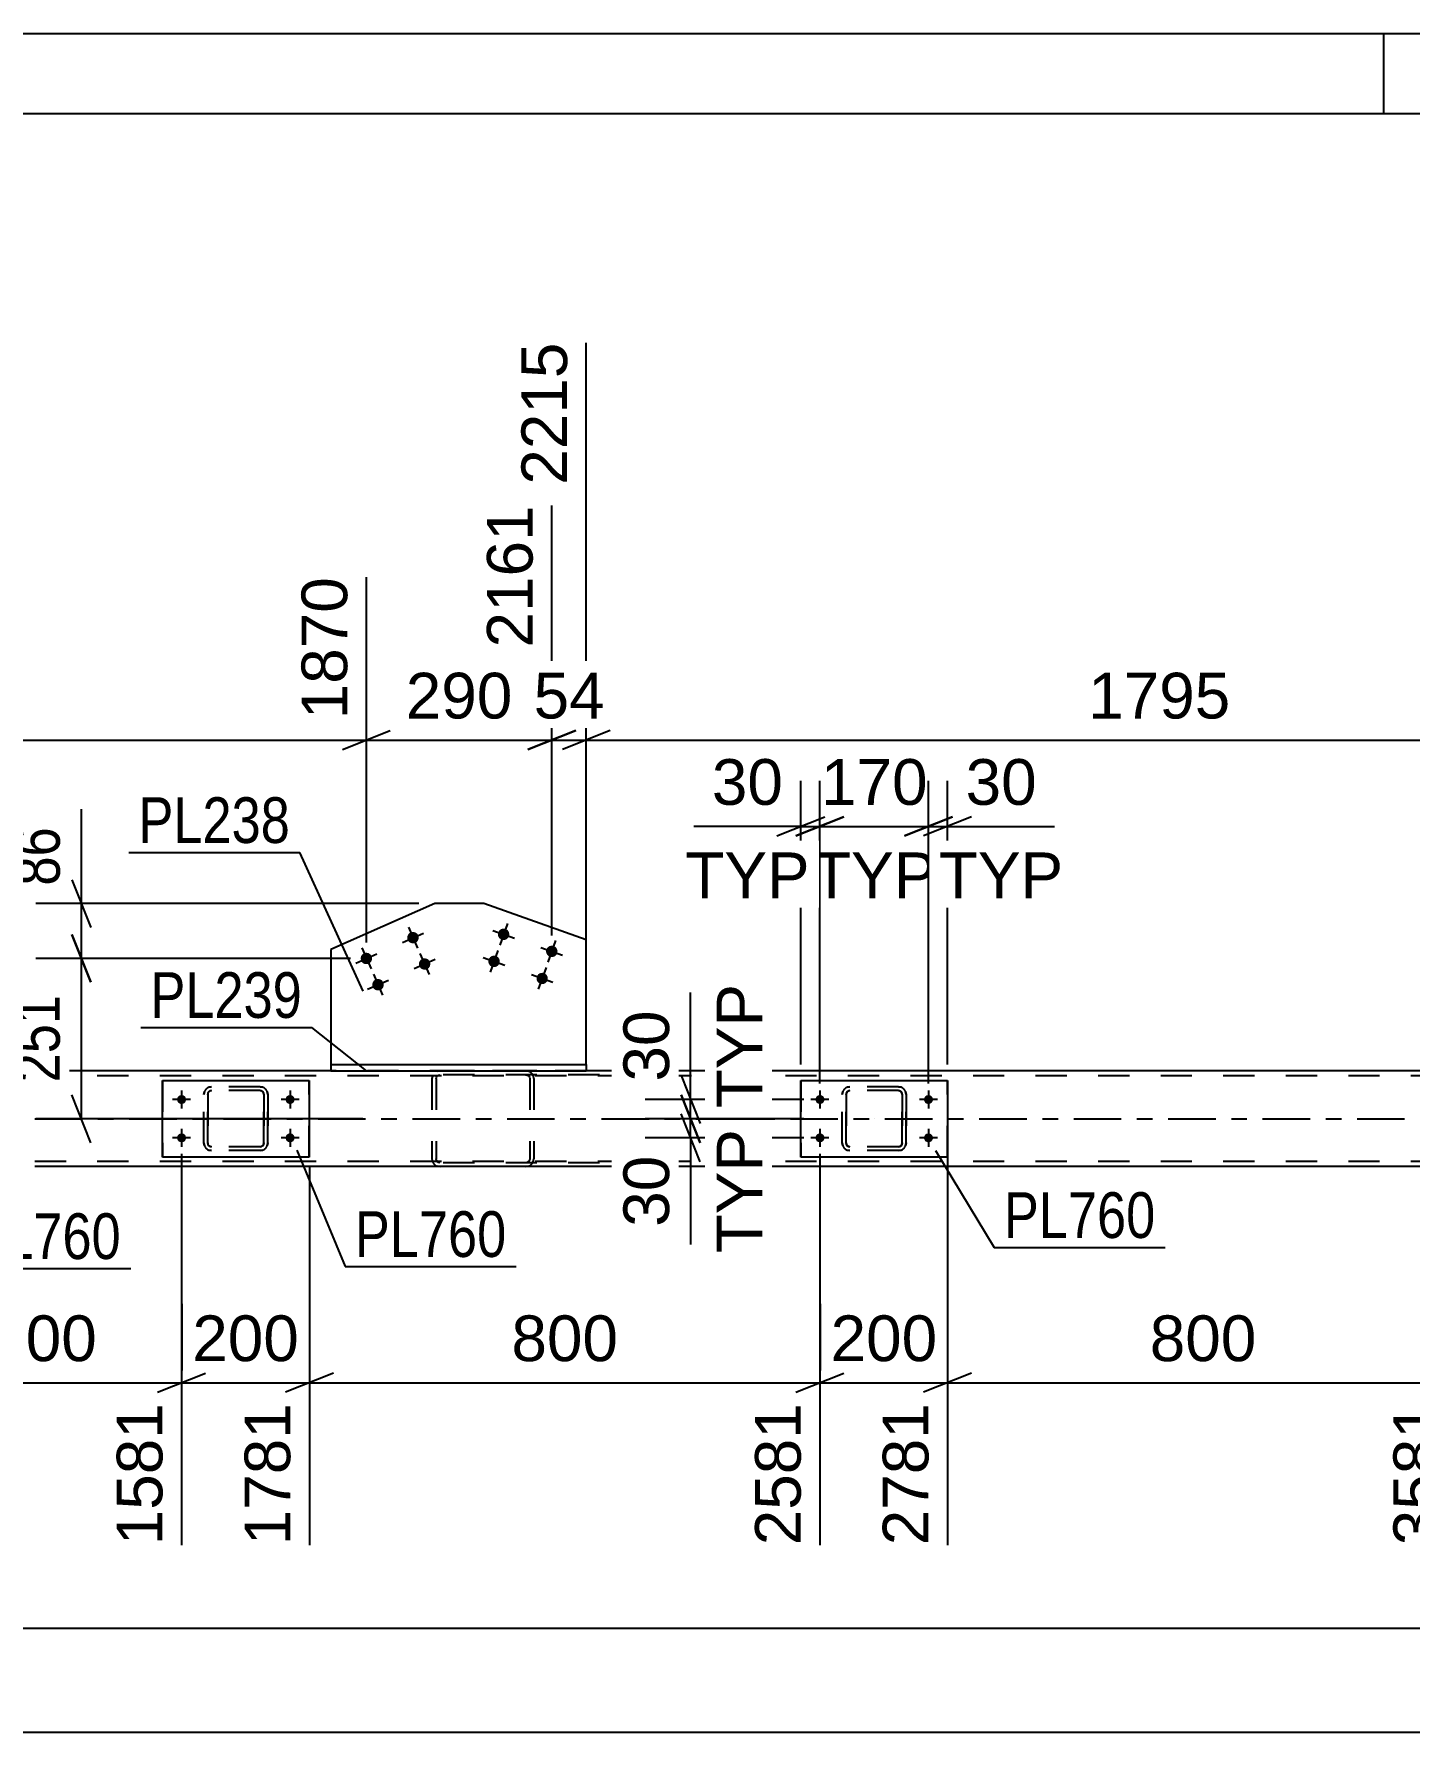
# Model space of a CAD drawing. Header units: millimetres. Extents: x -88 to 753, y -403 to 191.
# Drawn here: x 38.3 to 124.5, y 84.7 to 191.1 of the extents above; entities that cross this region are included whole.
import ezdxf

# ---------------------------------------------------------------- set-up
doc = ezdxf.new("R2010")
doc.units = ezdxf.units.MM
doc.linetypes.add('DXK_LINE_DOT2', pattern=[3.9198, 1.9599, -1.9599])
doc.linetypes.add('DXK_LINE_DOT3', pattern=[5.9187, 2.979, -0.9799, 0.9799, -0.9799])
doc.styles.add('Arial', font='arial.ttf', dxfattribs={"height": 0.2})
doc.styles.add('Arial Narrow', font='ARIALN.TTF', dxfattribs={"height": 0.2})

# ---------------------------------------------------------------- blocks, each defined once
blk = doc.blocks.new('Unknown-317404679-1115')
at = {"color": 5, "linetype": 'Continuous'}
for p, q in [((752.89, 191.12), (-88.11, 191.12)), ((122.89, 186.12), (122.89, 191.12)), ((747.89, 186.12), (-83.11, 186.12))]:
    blk.add_line(p, q, dxfattribs=at)
blk = doc.blocks.new('Bolt-317404679-1851 - 1690')
at = {"linetype": 'Continuous'}
for points in [[(62.39, 134.63, -1), (61.73, 134.34, -1)], [(59.47, 133.33, -1), (58.81, 133.04, -1)], [(63.12, 132.98, -1), (62.46, 132.69, -1)], [(60.2, 131.69, -1), (59.54, 131.39, -1)]]:
    blk.add_hatch(color=1, dxfattribs=at).paths.add_polyline_path(points)
at = {"color": 1, "linetype": 'Continuous'}
for p, q in [((61.77, 135.14), (62.35, 133.82)), ((61.4, 134.19), (62.72, 134.77)), ((58.48, 132.89), (59.8, 133.48)), ((58.85, 133.84), (59.43, 132.53)), ((62.13, 132.55), (63.45, 133.13)), ((62.5, 133.5), (63.08, 132.18)), ((59.58, 132.2), (60.16, 130.88)), ((59.21, 131.25), (60.53, 131.83))]:
    blk.add_line(p, q, dxfattribs=at)
blk = doc.blocks.new('Part-317404679-1740 - 1690')
at = {"color": 2, "linetype": 'Continuous'}
for p, q in [((63.43, 136.62), (56.92, 133.74)), ((66.51, 136.62), (63.43, 136.62)), ((72.92, 134.35), (66.51, 136.62)), ((72.92, 126.54), (72.92, 134.35)), ((56.92, 133.74), (56.92, 126.54))]:
    blk.add_line(p, q, dxfattribs=at)
at = {"color": 7, "linetype": 'DXK_LINE_DOT2'}
blk.add_line((56.92, 126.54), (72.92, 126.54), dxfattribs=at)
blk = doc.blocks.new('Part-317404679-1755 - 1690')
at = {"color": 2, "linetype": 'Continuous'}
for p, q in [((56.92, 126.54), (56.92, 126.14)), ((56.92, 126.54), (72.92, 126.54)), ((56.92, 126.14), (72.92, 126.14)), ((72.92, 126.54), (72.92, 126.14))]:
    blk.add_line(p, q, dxfattribs=at)
blk = doc.blocks.new('Bolt-317404679-1869 - 1690')
at = {"linetype": 'Continuous'}
for points in [[(87.28, 124.34), (87.29, 124.4), (87.31, 124.46), (87.34, 124.51), (87.37, 124.55), (87.42, 124.59), (87.48, 124.61), (87.53, 124.62), (87.59, 124.62), (87.65, 124.61), (87.7, 124.59), (87.75, 124.55), (87.79, 124.51), (87.82, 124.46), (87.84, 124.4), (87.84, 124.34), (87.84, 124.28), (87.82, 124.23), (87.79, 124.18), (87.75, 124.13), (87.7, 124.1), (87.65, 124.08), (87.59, 124.06), (87.53, 124.06), (87.48, 124.08), (87.42, 124.1), (87.37, 124.13), (87.34, 124.18), (87.31, 124.23), (87.29, 124.28)], [(94.08, 124.34), (94.09, 124.4), (94.11, 124.46), (94.14, 124.51), (94.17, 124.55), (94.22, 124.59), (94.28, 124.61), (94.33, 124.62), (94.39, 124.62), (94.45, 124.61), (94.5, 124.59), (94.55, 124.55), (94.59, 124.51), (94.62, 124.46), (94.64, 124.4), (94.64, 124.34), (94.64, 124.28), (94.62, 124.23), (94.59, 124.18), (94.55, 124.13), (94.5, 124.1), (94.45, 124.08), (94.39, 124.06), (94.33, 124.06), (94.28, 124.08), (94.22, 124.1), (94.17, 124.13), (94.14, 124.18), (94.11, 124.23), (94.09, 124.28)], [(87.28, 121.94), (87.29, 122), (87.31, 122.06), (87.34, 122.11), (87.37, 122.15), (87.42, 122.19), (87.48, 122.21), (87.53, 122.22), (87.59, 122.22), (87.65, 122.21), (87.7, 122.19), (87.75, 122.15), (87.79, 122.11), (87.82, 122.06), (87.84, 122), (87.84, 121.94), (87.84, 121.88), (87.82, 121.83), (87.79, 121.78), (87.75, 121.73), (87.7, 121.7), (87.65, 121.68), (87.59, 121.66), (87.53, 121.66), (87.48, 121.68), (87.42, 121.7), (87.37, 121.73), (87.34, 121.78), (87.31, 121.83), (87.29, 121.88)], [(94.08, 121.94), (94.09, 122), (94.11, 122.06), (94.14, 122.11), (94.17, 122.15), (94.22, 122.19), (94.28, 122.21), (94.33, 122.22), (94.39, 122.22), (94.45, 122.21), (94.5, 122.19), (94.55, 122.15), (94.59, 122.11), (94.62, 122.06), (94.64, 122), (94.64, 121.94), (94.64, 121.88), (94.62, 121.83), (94.59, 121.78), (94.55, 121.73), (94.5, 121.7), (94.45, 121.68), (94.39, 121.66), (94.33, 121.66), (94.28, 121.68), (94.22, 121.7), (94.17, 121.73), (94.14, 121.78), (94.11, 121.83), (94.09, 121.88)]]:
    blk.add_hatch(color=1, dxfattribs=at).paths.add_polyline_path(points)
at = {"color": 1, "linetype": 'Continuous'}
for p, q in [((87.56, 124.9), (87.56, 123.78)), ((94.36, 124.9), (94.36, 123.78)), ((88.12, 124.34), (87, 124.34)), ((94.92, 124.34), (93.8, 124.34)), ((87.56, 122.5), (87.56, 121.38)), ((94.36, 122.5), (94.36, 121.38)), ((88.12, 121.94), (87, 121.94)), ((94.92, 121.94), (93.8, 121.94))]:
    blk.add_line(p, q, dxfattribs=at)
blk = doc.blocks.new('Bolt-317404679-1896 - 1690')
at = {"linetype": 'Continuous'}
for points in [[(68.08, 134.58, -1), (67.4, 134.82, -1)], [(67.48, 132.88, -1), (66.8, 133.12, -1)], [(71.1, 133.51, -1), (70.42, 133.75, -1)], [(70.49, 131.81, -1), (69.82, 132.05, -1)]]:
    blk.add_hatch(color=1, dxfattribs=at).paths.add_polyline_path(points)
at = {"color": 1, "linetype": 'Continuous'}
for p, q in [((67.98, 135.38), (67.5, 134.02)), ((67.06, 134.94), (68.42, 134.46)), ((71, 134.31), (70.52, 132.95)), ((66.46, 133.24), (67.82, 132.76)), ((67.38, 133.68), (66.9, 132.32)), ((70.08, 133.87), (71.44, 133.39)), ((69.48, 132.17), (70.83, 131.69)), ((70.4, 132.61), (69.91, 131.25))]:
    blk.add_line(p, q, dxfattribs=at)
blk = doc.blocks.new('Bolt-317404679-1897 - 1690')
at = {"linetype": 'Continuous'}
for points in [[(47.28, 124.34), (47.29, 124.4), (47.3, 124.46), (47.33, 124.51), (47.37, 124.55), (47.42, 124.59), (47.47, 124.61), (47.53, 124.62), (47.59, 124.62), (47.65, 124.61), (47.7, 124.59), (47.75, 124.55), (47.79, 124.51), (47.82, 124.46), (47.83, 124.4), (47.84, 124.34), (47.83, 124.28), (47.82, 124.23), (47.79, 124.18), (47.75, 124.13), (47.7, 124.1), (47.65, 124.08), (47.59, 124.06), (47.53, 124.06), (47.47, 124.08), (47.42, 124.1), (47.37, 124.13), (47.33, 124.18), (47.3, 124.23), (47.29, 124.28)], [(54.08, 124.34), (54.09, 124.4), (54.1, 124.46), (54.13, 124.51), (54.17, 124.55), (54.22, 124.59), (54.27, 124.61), (54.33, 124.62), (54.39, 124.62), (54.45, 124.61), (54.5, 124.59), (54.55, 124.55), (54.59, 124.51), (54.62, 124.46), (54.63, 124.4), (54.64, 124.34), (54.63, 124.28), (54.62, 124.23), (54.59, 124.18), (54.55, 124.13), (54.5, 124.1), (54.45, 124.08), (54.39, 124.06), (54.33, 124.06), (54.27, 124.08), (54.22, 124.1), (54.17, 124.13), (54.13, 124.18), (54.1, 124.23), (54.09, 124.28)], [(47.28, 121.94), (47.29, 122), (47.3, 122.06), (47.33, 122.11), (47.37, 122.15), (47.42, 122.19), (47.47, 122.21), (47.53, 122.22), (47.59, 122.22), (47.65, 122.21), (47.7, 122.19), (47.75, 122.15), (47.79, 122.11), (47.82, 122.06), (47.83, 122), (47.84, 121.94), (47.83, 121.88), (47.82, 121.83), (47.79, 121.78), (47.75, 121.73), (47.7, 121.7), (47.65, 121.68), (47.59, 121.66), (47.53, 121.66), (47.47, 121.68), (47.42, 121.7), (47.37, 121.73), (47.33, 121.78), (47.3, 121.83), (47.29, 121.88)], [(54.08, 121.94), (54.09, 122), (54.1, 122.06), (54.13, 122.11), (54.17, 122.15), (54.22, 122.19), (54.27, 122.21), (54.33, 122.22), (54.39, 122.22), (54.45, 122.21), (54.5, 122.19), (54.55, 122.15), (54.59, 122.11), (54.62, 122.06), (54.63, 122), (54.64, 121.94), (54.63, 121.88), (54.62, 121.83), (54.59, 121.78), (54.55, 121.73), (54.5, 121.7), (54.45, 121.68), (54.39, 121.66), (54.33, 121.66), (54.27, 121.68), (54.22, 121.7), (54.17, 121.73), (54.13, 121.78), (54.1, 121.83), (54.09, 121.88)]]:
    blk.add_hatch(color=1, dxfattribs=at).paths.add_polyline_path(points)
at = {"color": 1, "linetype": 'Continuous'}
for p, q in [((47.56, 124.9), (47.56, 123.78)), ((54.36, 124.9), (54.36, 123.78)), ((48.12, 124.34), (47, 124.34)), ((54.92, 124.34), (53.8, 124.34)), ((47.56, 122.5), (47.56, 121.38)), ((54.36, 122.5), (54.36, 121.38)), ((48.12, 121.94), (47, 121.94)), ((54.92, 121.94), (53.8, 121.94))]:
    blk.add_line(p, q, dxfattribs=at)
blk = doc.blocks.new('Part-317404679-1910 - 1690')
at = {"color": 7, "linetype": 'DXK_LINE_DOT2'}
for p, q in [((63.28, 125.8), (63.25, 125.66)), ((63.25, 125.66), (63.25, 120.62)), ((63.29, 125.85), (63.28, 125.8)), ((63.51, 125.66), (63.53, 125.75)), ((63.51, 125.66), (63.51, 120.62)), ((63.53, 125.75), (63.58, 125.83)), ((63.76, 126.14), (63.57, 126.11)), ((63.58, 125.83), (63.66, 125.88)), ((63.66, 125.88), (63.76, 125.9)), ((77.67, 126.14), (63.76, 126.14)), ((77.67, 125.9), (63.76, 125.9)), ((69.32, 126.11), (69.12, 126.14)), ((69.12, 125.9), (69.22, 125.88)), ((69.22, 125.88), (69.31, 125.83)), ((69.31, 125.83), (69.36, 125.75)), ((69.36, 125.75), (69.38, 125.66)), ((69.38, 125.66), (69.38, 120.62)), ((69.61, 125.8), (69.6, 125.85)), ((69.64, 125.66), (69.61, 125.8)), ((69.64, 125.66), (69.64, 120.62)), ((63.25, 120.62), (63.27, 120.54)), ((63.27, 120.54), (63.29, 120.44)), ((63.53, 120.53), (63.51, 120.62)), ((63.58, 120.45), (63.53, 120.53)), ((63.66, 120.4), (63.58, 120.45)), ((63.76, 120.38), (63.66, 120.4)), ((77.67, 120.38), (63.76, 120.38)), ((69.22, 120.4), (69.12, 120.38)), ((69.31, 120.45), (69.22, 120.4)), ((69.36, 120.53), (69.31, 120.45)), ((69.38, 120.62), (69.36, 120.53)), ((69.6, 120.44), (69.62, 120.54)), ((69.62, 120.54), (69.64, 120.62)), ((63.57, 120.18), (63.76, 120.14)), ((77.67, 120.14), (63.76, 120.14)), ((69.12, 120.14), (69.32, 120.18))]:
    blk.add_line(p, q, dxfattribs=at)
for centre, start, end in [((69.14, 125.64), 24.32, 69.2417), ((63.74, 120.64), 204.32, 249.2417), ((69.14, 120.64), 290.7583, 335.68)]:
    blk.add_arc(centre, 0.496, start, end, dxfattribs=at)
blk = doc.blocks.new('Part-317404679-1921 - 1690')
at = {"color": 2, "linetype": 'Continuous'}
for p, q in [((46.36, 120.74), (46.36, 125.54)), ((46.36, 125.54), (46.36, 125.54)), ((46.36, 125.54), (55.56, 125.54)), ((55.56, 125.54), (55.56, 120.74)), ((46.36, 120.74), (46.36, 120.74)), ((55.56, 120.74), (46.36, 120.74))]:
    blk.add_line(p, q, dxfattribs=at)
at = {"color": 7, "linetype": 'DXK_LINE_DOT2'}
for p, q in [((46.36, 125.54), (46.36, 120.74)), ((46.36, 125.54), (46.36, 125.54)), ((55.56, 120.74), (55.56, 125.54)), ((46.36, 120.74), (46.36, 120.74))]:
    blk.add_line(p, q, dxfattribs=at)
blk = doc.blocks.new('Part-317404679-1922 - 1690')
at = {"color": 7, "linetype": 'DXK_LINE_DOT2'}
for p, q in [((48.96, 124.66), (48.99, 124.85)), ((49, 124.85), (48.96, 124.66)), ((48.96, 121.62), (48.96, 124.66)), ((48.96, 124.66), (48.96, 124.66)), ((48.96, 121.62), (48.96, 124.66)), ((49.2, 124.66), (49.22, 124.75)), ((49.21, 124.75), (49.2, 124.66)), ((49.2, 121.62), (49.2, 124.66)), ((49.2, 124.66), (49.2, 124.66)), ((49.2, 124.66), (49.2, 121.62)), ((49.27, 124.83), (49.21, 124.75)), ((49.22, 124.75), (49.27, 124.83)), ((49.25, 125.11), (49.44, 125.14)), ((49.25, 125.11), (49.26, 125.11)), ((49.44, 125.14), (49.26, 125.11)), ((49.27, 124.83), (49.35, 124.88)), ((49.34, 124.88), (49.27, 124.83)), ((49.44, 124.9), (49.34, 124.88)), ((49.35, 124.88), (49.44, 124.9)), ((52.48, 125.14), (49.44, 125.14)), ((52.48, 124.9), (49.44, 124.9)), ((52.48, 125.14), (52.66, 125.11)), ((52.66, 125.11), (52.48, 125.14)), ((52.48, 124.9), (52.57, 124.88)), ((52.57, 124.88), (52.48, 124.9)), ((52.57, 124.88), (52.57, 124.88)), ((52.57, 124.88), (52.65, 124.83)), ((52.64, 124.83), (52.57, 124.88)), ((52.7, 124.75), (52.64, 124.83)), ((52.65, 124.83), (52.7, 124.75)), ((52.7, 124.75), (52.72, 124.66)), ((52.72, 124.66), (52.7, 124.75)), ((52.72, 121.62), (52.72, 124.66)), ((52.72, 124.66), (52.72, 124.66)), ((52.72, 124.66), (52.72, 121.62)), ((52.92, 124.85), (52.96, 124.66)), ((52.96, 124.66), (52.92, 124.85)), ((52.96, 121.62), (52.96, 124.66)), ((52.96, 124.66), (52.96, 124.66)), ((52.96, 124.66), (52.96, 121.62)), ((48.96, 121.62), (48.96, 121.62)), ((48.99, 121.44), (48.96, 121.62)), ((48.96, 121.62), (49, 121.44)), ((49.2, 121.62), (49.2, 121.62)), ((49.22, 121.53), (49.2, 121.62)), ((49.2, 121.62), (49.21, 121.53)), ((49.21, 121.53), (49.27, 121.45)), ((49.27, 121.45), (49.22, 121.53)), ((49.35, 121.4), (49.27, 121.45)), ((49.27, 121.45), (49.34, 121.4)), ((49.34, 121.4), (49.44, 121.38)), ((49.44, 121.38), (49.35, 121.4)), ((52.48, 121.38), (49.44, 121.38)), ((52.57, 121.4), (52.48, 121.38)), ((52.48, 121.38), (52.57, 121.4)), ((52.65, 121.45), (52.57, 121.4)), ((52.57, 121.4), (52.64, 121.45)), ((52.57, 121.4), (52.57, 121.4)), ((52.64, 121.45), (52.7, 121.53)), ((52.7, 121.53), (52.65, 121.45)), ((52.72, 121.62), (52.7, 121.53)), ((52.7, 121.53), (52.72, 121.62)), ((52.72, 121.62), (52.72, 121.62)), ((52.96, 121.62), (52.92, 121.44)), ((52.92, 121.44), (52.96, 121.62)), ((52.96, 121.62), (52.96, 121.62)), ((49.25, 121.18), (49.26, 121.18)), ((49.44, 121.14), (49.25, 121.18)), ((49.26, 121.18), (49.44, 121.14)), ((52.48, 121.14), (49.44, 121.14)), ((52.66, 121.18), (52.48, 121.14)), ((52.48, 121.14), (52.66, 121.18))]:
    blk.add_line(p, q, dxfattribs=at)
at = {"color": 7, "linetype": 'DXK_LINE_DOT3'}
blk.add_line((50.96, 123.14), (50.95, 123.14), dxfattribs=at)
at = {"color": 7, "linetype": 'DXK_LINE_DOT2'}
for centre, start, end in [((49.44, 124.66), 112.5, 157.5), ((49.44, 124.66), 112.5, 157.5), ((52.48, 124.66), 22.5, 67.5), ((52.48, 124.66), 22.5, 67.5), ((49.44, 121.62), 202.5, 247.5), ((49.44, 121.62), 202.5, 247.5), ((52.48, 121.62), 292.5, 337.5), ((52.48, 121.62), 292.5, 337.5)]:
    blk.add_arc(centre, 0.48, start, end, dxfattribs=at)
blk = doc.blocks.new('Part-317404679-1931 - 1690')
at = {"color": 2, "linetype": 'Continuous'}
for p, q in [((86.36, 120.74), (86.36, 125.54)), ((86.36, 125.54), (86.36, 125.54)), ((86.36, 125.54), (95.56, 125.54)), ((95.56, 125.54), (95.56, 120.74)), ((86.36, 120.74), (86.36, 120.74)), ((95.56, 120.74), (86.36, 120.74))]:
    blk.add_line(p, q, dxfattribs=at)
at = {"color": 7, "linetype": 'DXK_LINE_DOT2'}
for p, q in [((86.36, 125.54), (86.36, 120.74)), ((86.36, 125.54), (86.36, 125.54)), ((95.56, 120.74), (95.56, 125.54)), ((86.36, 120.74), (86.36, 120.74))]:
    blk.add_line(p, q, dxfattribs=at)
blk = doc.blocks.new('Part-317404679-1932 - 1690')
at = {"color": 7, "linetype": 'DXK_LINE_DOT2'}
for p, q in [((88.96, 124.66), (88.99, 124.85)), ((89, 124.85), (88.96, 124.66)), ((88.96, 121.62), (88.96, 124.66)), ((88.96, 124.66), (88.96, 124.66)), ((88.96, 121.62), (88.96, 124.66)), ((89.2, 124.66), (89.22, 124.75)), ((89.22, 124.75), (89.2, 124.66)), ((89.2, 121.62), (89.2, 124.66)), ((89.2, 124.66), (89.2, 124.66)), ((89.2, 124.66), (89.2, 121.62)), ((89.22, 124.75), (89.27, 124.83)), ((89.27, 124.83), (89.22, 124.75)), ((89.25, 125.11), (89.44, 125.14)), ((89.25, 125.11), (89.26, 125.11)), ((89.44, 125.14), (89.26, 125.11)), ((89.27, 124.83), (89.35, 124.88)), ((89.35, 124.88), (89.27, 124.83)), ((89.35, 124.88), (89.44, 124.9)), ((89.44, 124.9), (89.35, 124.88)), ((92.48, 125.14), (89.44, 125.14)), ((92.48, 124.9), (89.44, 124.9)), ((92.48, 125.14), (92.66, 125.11)), ((92.67, 125.11), (92.48, 125.14)), ((92.48, 124.9), (92.57, 124.88)), ((92.57, 124.88), (92.48, 124.9)), ((92.57, 124.88), (92.57, 124.88)), ((92.57, 124.88), (92.65, 124.83)), ((92.65, 124.83), (92.57, 124.88)), ((92.65, 124.83), (92.7, 124.75)), ((92.7, 124.75), (92.65, 124.83)), ((92.7, 124.75), (92.72, 124.66)), ((92.72, 124.66), (92.7, 124.75)), ((92.72, 121.62), (92.72, 124.66)), ((92.72, 124.66), (92.72, 124.66)), ((92.72, 124.66), (92.72, 121.62)), ((92.92, 124.85), (92.96, 124.66)), ((92.96, 124.66), (92.93, 124.85)), ((92.96, 121.62), (92.96, 124.66)), ((92.96, 124.66), (92.96, 124.66)), ((92.96, 124.66), (92.96, 121.62)), ((88.96, 121.62), (88.96, 121.62)), ((88.99, 121.44), (88.96, 121.62)), ((88.96, 121.62), (89, 121.44)), ((89.2, 121.62), (89.2, 121.62)), ((89.22, 121.53), (89.2, 121.62)), ((89.2, 121.62), (89.22, 121.53)), ((89.27, 121.45), (89.22, 121.53)), ((89.22, 121.53), (89.27, 121.45)), ((89.35, 121.4), (89.27, 121.45)), ((89.27, 121.45), (89.35, 121.4)), ((89.44, 121.38), (89.35, 121.4)), ((89.35, 121.4), (89.44, 121.38)), ((92.48, 121.38), (89.44, 121.38)), ((92.57, 121.4), (92.48, 121.38)), ((92.48, 121.38), (92.57, 121.4)), ((92.65, 121.45), (92.57, 121.4)), ((92.57, 121.4), (92.65, 121.45)), ((92.57, 121.4), (92.57, 121.4)), ((92.7, 121.53), (92.65, 121.45)), ((92.65, 121.45), (92.7, 121.53)), ((92.72, 121.62), (92.7, 121.53)), ((92.7, 121.53), (92.72, 121.62)), ((92.72, 121.62), (92.72, 121.62)), ((92.96, 121.62), (92.92, 121.44)), ((92.93, 121.44), (92.96, 121.62)), ((92.96, 121.62), (92.96, 121.62)), ((89.25, 121.18), (89.26, 121.18)), ((89.44, 121.14), (89.25, 121.18)), ((89.26, 121.18), (89.44, 121.14)), ((92.48, 121.14), (89.44, 121.14)), ((92.66, 121.18), (92.48, 121.14)), ((92.48, 121.14), (92.67, 121.18))]:
    blk.add_line(p, q, dxfattribs=at)
at = {"color": 7, "linetype": 'DXK_LINE_DOT3'}
blk.add_line((90.97, 123.14), (90.95, 123.14), dxfattribs=at)
at = {"color": 7, "linetype": 'DXK_LINE_DOT2'}
for centre, start, end in [((89.44, 124.66), 112.5, 157.5), ((89.44, 124.66), 112.5, 157.5), ((92.48, 124.66), 22.5, 67.5), ((92.48, 124.66), 22.5, 67.5), ((89.44, 121.62), 202.5, 247.5), ((89.44, 121.62), 202.5, 247.5), ((92.48, 121.62), 292.5, 337.5), ((92.48, 121.62), 292.5, 337.5)]:
    blk.add_arc(centre, 0.48, start, end, dxfattribs=at)
blk = doc.blocks.new('Part-317404679-1950 - 1690')
at = {"color": 2, "linetype": 'Continuous'}
for p, q in [((56.92, 126.14), (38.36, 126.14)), ((142.55, 126.14), (72.92, 126.14)), ((612.53, 120.14), (38.36, 120.14))]:
    blk.add_line(p, q, dxfattribs=at)
at = {"color": 7, "linetype": 'DXK_LINE_DOT2'}
for p, q in [((616.53, 125.82), (38.36, 125.82)), ((72.92, 126.14), (56.92, 126.14)), ((616.53, 120.46), (38.36, 120.46))]:
    blk.add_line(p, q, dxfattribs=at)
at = {"color": 7, "linetype": 'DXK_LINE_DOT3'}
blk.add_line((38.36, 123.14), (616.53, 123.14), dxfattribs=at)
blk = doc.blocks.new('StraightDimension-317404679-6708 - 1690')
at = {"color": 7, "linetype": 'Continuous'}
for p, q in [((87.56, 125.34), (87.56, 144.31)), ((94.36, 125.34), (94.36, 144.31)), ((86.06, 140.86), (89.06, 142.06)), ((95.86, 142.06), (92.86, 140.86)), ((87.56, 141.46), (94.36, 141.46))]:
    blk.add_line(p, q, dxfattribs=at)
at = {"color": 0}
blk.add_wipeout([(94.9, 142.21), (94.9, 146.41), (87.03, 146.41), (87.03, 142.21)], dxfattribs=at)
at = {"color": 0, "linetype": 'Continuous'}
blk.add_wipeout([(95.45, 136.36), (95.45, 140.56), (86.47, 140.56), (86.47, 136.36)], dxfattribs=at)
at = {"color": 3, "style": 'Arial'}
blk.add_text('170', height=2.865, dxfattribs=at).set_placement((87.63, 142.81))
at = {"color": 3, "linetype": 'Continuous', "style": 'Arial'}
blk.add_text('TYP', height=2.865, dxfattribs=at).set_placement((87.07, 136.96))
blk = doc.blocks.new('StraightDimension-317404679-14681 - 1690')
at = {"color": 7, "linetype": 'Continuous'}
for p, q in [((40.68, 134.69), (41.88, 131.69)), ((58.14, 133.19), (38.43, 133.19)), ((41.28, 123.14), (41.28, 133.19)), ((41.88, 121.64), (40.68, 124.64)), ((58.92, 123.14), (38.43, 123.14))]:
    blk.add_line(p, q, dxfattribs=at)
at = {"color": 0}
blk.add_wipeout([(40.53, 131.51), (36.33, 131.51), (36.33, 124.82), (40.53, 124.82)], dxfattribs=at)
at = {"color": 3, "style": 'Arial Narrow'}
blk.add_text('251', height=2.863, rotation=90.0002, dxfattribs=at).set_placement((39.93, 125.42))
blk = doc.blocks.new('StraightDimension-317404679-7109 - 1690')
at = {"color": 7, "linetype": 'Continuous'}
for p, q in [((70.76, 134.63), (70.76, 161.57)), ((59.14, 134.19), (59.14, 157.07)), ((57.64, 146.27), (60.64, 147.47)), ((59.14, 146.87), (70.76, 146.87)), ((72.26, 147.47), (69.26, 146.27))]:
    blk.add_line(p, q, dxfattribs=at)
at = {"color": 0}
blk.add_wipeout([(68.88, 147.62), (68.88, 151.82), (61.01, 151.82), (61.01, 147.62)], dxfattribs=at)
at = {"color": 3, "style": 'Arial'}
blk.add_text('290', height=2.865, dxfattribs=at).set_placement((61.61, 148.22))
at = {"color": 0, "linetype": 'Continuous'}
blk.add_wipeout([(70.16, 162.17), (65.96, 162.17), (65.96, 152.07), (70.16, 152.07)], dxfattribs=at)
at = {"color": 3, "linetype": 'Continuous', "style": 'Arial'}
blk.add_text('2161', height=2.865, rotation=90.0002, dxfattribs=at).set_placement((69.56, 152.67))
blk = doc.blocks.new('StraightDimension-317404679-7110 - 1690')
at = {"color": 7, "linetype": 'Continuous'}
for p, q in [((59.14, 134.19), (59.14, 157.07)), ((0.96, 127.14), (0.96, 150.39)), ((2.46, 147.47), (-0.54, 146.27)), ((0.96, 146.87), (59.14, 146.87)), ((57.64, 146.27), (60.64, 147.47))]:
    blk.add_line(p, q, dxfattribs=at)
at = {"color": 0}
blk.add_wipeout([(35.1, 147.62), (35.1, 151.82), (25, 151.82), (25, 147.62)], dxfattribs=at)
at = {"color": 3, "style": 'Arial'}
blk.add_text('1870', height=2.865, dxfattribs=at).set_placement((25.6, 148.22))
at = {"color": 0, "linetype": 'Continuous'}
for points in [[(58.54, 157.67), (54.34, 157.67), (54.34, 147.57), (58.54, 147.57)], [(0.36, 150.99), (-3.84, 150.99), (-3.84, 147.57), (0.36, 147.57)]]:
    blk.add_wipeout(points, dxfattribs=at)
at = {"color": 3, "linetype": 'Continuous', "style": 'Arial'}
for s, height, p in [('1870', 2.865, (57.94, 148.17)), ('0', 2.87, (-0.24, 148.17))]:
    blk.add_text(s, height=height, rotation=90.0002, dxfattribs=at).set_placement(p)
blk = doc.blocks.new('StraightDimension-317404679-2391 - 1690')
at = {"color": 7, "linetype": 'Continuous'}
for p, q in [((78.86, 124.64), (80.06, 121.64)), ((80.06, 120.44), (78.86, 123.44)), ((86.56, 123.14), (76.61, 123.14)), ((79.46, 121.94), (79.46, 123.14)), ((86.56, 121.94), (76.61, 121.94)), ((79.46, 121.94), (79.46, 115.25)), ((79.46, 121.94), (79.46, 115.25))]:
    blk.add_line(p, q, dxfattribs=at)
at = {"color": 0, "linetype": 'Continuous'}
blk.add_wipeout([(84.56, 123.08), (80.36, 123.08), (80.36, 114.11), (84.56, 114.11)], dxfattribs=at)
at = {"color": 0}
blk.add_wipeout([(78.71, 121.42), (74.51, 121.42), (74.51, 115.77), (78.71, 115.77)], dxfattribs=at)
at = {"color": 3, "linetype": 'Continuous', "style": 'Arial'}
blk.add_text('TYP', height=2.865, rotation=90.0002, dxfattribs=at).set_placement((83.96, 114.71))
at = {"color": 3, "style": 'Arial'}
blk.add_text('30', height=2.865, rotation=90.0002, dxfattribs=at).set_placement((78.11, 116.37))
blk = doc.blocks.new('StraightDimension-317404679-2401 - 1690')
at = {"color": 7, "linetype": 'Continuous'}
for p, q in [((79.46, 124.34), (79.46, 131.04)), ((79.46, 124.34), (79.46, 131.04)), ((78.86, 125.84), (80.06, 122.84)), ((80.06, 121.64), (78.86, 124.64)), ((86.56, 124.34), (76.61, 124.34)), ((79.46, 123.14), (79.46, 124.34)), ((86.56, 123.14), (76.61, 123.14))]:
    blk.add_line(p, q, dxfattribs=at)
at = {"color": 0, "linetype": 'Continuous'}
blk.add_wipeout([(84.56, 132.18), (80.36, 132.18), (80.36, 123.2), (84.56, 123.2)], dxfattribs=at)
at = {"color": 0}
blk.add_wipeout([(78.71, 130.52), (74.51, 130.52), (74.51, 124.87), (78.71, 124.87)], dxfattribs=at)
at = {"color": 3, "linetype": 'Continuous', "style": 'Arial'}
blk.add_text('TYP', height=2.865, rotation=90.0002, dxfattribs=at).set_placement((83.96, 123.8))
at = {"color": 3, "style": 'Arial'}
blk.add_text('30', height=2.865, rotation=90.0002, dxfattribs=at).set_placement((78.11, 125.47))
blk = doc.blocks.new('StraightDimension-317404679-2515 - 1690')
at = {"color": 7, "linetype": 'Continuous'}
blk.add_line((0.16, 84.71), (617.33, 84.71), dxfattribs=at)
blk = doc.blocks.new('StraightDimension-317404679-2569 - 1690')
at = {"color": 7, "linetype": 'Continuous'}
blk.add_line((0.96, 91.21), (616.53, 91.21), dxfattribs=at)
blk = doc.blocks.new('StraightDimension-317404679-6707 - 1690')
at = {"color": 7, "linetype": 'Continuous'}
for p, q in [((94.36, 125.34), (94.36, 144.31)), ((95.56, 126.54), (95.56, 144.31)), ((92.86, 140.86), (95.86, 142.06)), ((97.06, 142.06), (94.06, 140.86)), ((94.36, 141.46), (95.56, 141.46)), ((95.56, 141.46), (102.26, 141.46)), ((95.56, 141.46), (102.26, 141.46))]:
    blk.add_line(p, q, dxfattribs=at)
at = {"color": 0}
blk.add_wipeout([(101.73, 142.21), (101.73, 146.41), (96.09, 146.41), (96.09, 142.21)], dxfattribs=at)
at = {"color": 0, "linetype": 'Continuous'}
blk.add_wipeout([(103.4, 136.36), (103.4, 140.56), (94.42, 140.56), (94.42, 136.36)], dxfattribs=at)
at = {"color": 3, "style": 'Arial'}
blk.add_text('30', height=2.865, dxfattribs=at).set_placement((96.69, 142.81))
at = {"color": 3, "linetype": 'Continuous', "style": 'Arial'}
blk.add_text('TYP', height=2.865, dxfattribs=at).set_placement((95.02, 136.96))
blk = doc.blocks.new('StraightDimension-317404679-6709 - 1690')
at = {"color": 7, "linetype": 'Continuous'}
for p, q in [((86.36, 126.54), (86.36, 144.31)), ((87.56, 125.34), (87.56, 144.31)), ((84.86, 140.86), (87.86, 142.06)), ((89.06, 142.06), (86.06, 140.86)), ((86.36, 141.46), (79.66, 141.46)), ((86.36, 141.46), (79.66, 141.46)), ((86.36, 141.46), (87.56, 141.46))]:
    blk.add_line(p, q, dxfattribs=at)
at = {"color": 0}
blk.add_wipeout([(85.84, 142.21), (85.84, 146.41), (80.19, 146.41), (80.19, 142.21)], dxfattribs=at)
at = {"color": 0, "linetype": 'Continuous'}
blk.add_wipeout([(87.5, 136.36), (87.5, 140.56), (78.53, 140.56), (78.53, 136.36)], dxfattribs=at)
at = {"color": 3, "style": 'Arial'}
blk.add_text('30', height=2.865, dxfattribs=at).set_placement((80.79, 142.81))
at = {"color": 3, "linetype": 'Continuous', "style": 'Arial'}
blk.add_text('TYP', height=2.865, dxfattribs=at).set_placement((79.13, 136.96))
blk = doc.blocks.new('StraightDimension-317404679-7107 - 1690')
at = {"color": 7, "linetype": 'Continuous'}
for p, q in [((72.92, 128.44), (72.92, 171.77)), ((144.71, 135.6), (144.71, 157.07)), ((74.42, 147.47), (71.42, 146.27)), ((72.92, 146.87), (144.71, 146.87)), ((143.21, 146.27), (146.21, 147.47))]:
    blk.add_line(p, q, dxfattribs=at)
at = {"color": 0}
blk.add_wipeout([(113.86, 147.62), (113.86, 151.82), (103.77, 151.82), (103.77, 147.62)], dxfattribs=at)
at = {"color": 3, "style": 'Arial'}
blk.add_text('1795', height=2.865, dxfattribs=at).set_placement((104.37, 148.22))
at = {"color": 0, "linetype": 'Continuous'}
blk.add_wipeout([(144.11, 157.67), (139.91, 157.67), (139.91, 147.57), (144.11, 147.57)], dxfattribs=at)
at = {"color": 3, "linetype": 'Continuous', "style": 'Arial'}
blk.add_text('4010', height=2.865, rotation=90.0002, dxfattribs=at).set_placement((143.51, 148.17))
blk = doc.blocks.new('StraightDimension-317404679-7108 - 1690')
at = {"color": 7, "linetype": 'Continuous'}
for p, q in [((72.92, 128.44), (72.92, 171.77)), ((70.76, 134.63), (70.76, 161.57)), ((69.26, 146.27), (72.26, 147.47)), ((70.76, 146.87), (72.92, 146.87)), ((74.42, 147.47), (71.42, 146.27))]:
    blk.add_line(p, q, dxfattribs=at)
at = {"color": 0, "linetype": 'Continuous'}
blk.add_wipeout([(72.32, 172.37), (68.12, 172.37), (68.12, 162.27), (72.32, 162.27)], dxfattribs=at)
at = {"color": 3, "linetype": 'Continuous', "style": 'Arial'}
blk.add_text('2215', height=2.865, rotation=90.0002, dxfattribs=at).set_placement((71.72, 162.87))
at = {"color": 0}
blk.add_wipeout([(74.66, 147.62), (74.66, 151.82), (69.02, 151.82), (69.02, 147.62)], dxfattribs=at)
at = {"color": 3, "style": 'Arial'}
blk.add_text('54', height=2.865, dxfattribs=at).set_placement((69.62, 148.22))
blk = doc.blocks.new('StraightDimension-317404679-13841 - 1690')
at = {"color": 7, "linetype": 'Continuous'}
for p, q in [((95.56, 120.94), (95.56, 96.41)), ((127.56, 120.94), (127.56, 96.41)), ((97.06, 107.2), (94.06, 106)), ((95.56, 106.6), (127.56, 106.6)), ((126.06, 106), (129.06, 107.2))]:
    blk.add_line(p, q, dxfattribs=at)
at = {"color": 0}
blk.add_wipeout([(115.5, 107.35), (115.5, 111.55), (107.63, 111.55), (107.63, 107.35)], dxfattribs=at)
at = {"color": 3, "style": 'Arial'}
blk.add_text('800', height=2.865, dxfattribs=at).set_placement((108.23, 107.95))
at = {"color": 0, "linetype": 'Continuous'}
blk.add_wipeout([(126.96, 105.9), (122.76, 105.9), (122.76, 95.81), (126.96, 95.81)], dxfattribs=at)
at = {"color": 3, "linetype": 'Continuous', "style": 'Arial'}
blk.add_text('3581', height=2.865, rotation=90.0002, dxfattribs=at).set_placement((126.36, 96.41))
blk = doc.blocks.new('StraightDimension-317404679-13842 - 1690')
at = {"color": 7, "linetype": 'Continuous'}
for p, q in [((87.56, 120.94), (87.56, 96.41)), ((95.56, 120.94), (95.56, 96.41)), ((86.06, 106), (89.06, 107.2)), ((87.56, 106.6), (95.56, 106.6)), ((97.06, 107.2), (94.06, 106))]:
    blk.add_line(p, q, dxfattribs=at)
at = {"color": 0}
blk.add_wipeout([(95.5, 107.35), (95.5, 111.55), (87.63, 111.55), (87.63, 107.35)], dxfattribs=at)
at = {"color": 0, "linetype": 'Continuous'}
blk.add_wipeout([(94.96, 105.9), (90.76, 105.9), (90.76, 95.81), (94.96, 95.81)], dxfattribs=at)
at = {"color": 3, "style": 'Arial'}
blk.add_text('200', height=2.865, dxfattribs=at).set_placement((88.23, 107.95))
at = {"color": 3, "linetype": 'Continuous', "style": 'Arial'}
blk.add_text('2781', height=2.865, rotation=90.0002, dxfattribs=at).set_placement((94.36, 96.41))
blk = doc.blocks.new('StraightDimension-317404679-13843 - 1690')
at = {"color": 7, "linetype": 'Continuous'}
for p, q in [((87.56, 120.94), (87.56, 96.41)), ((55.57, 120.14), (55.57, 96.41)), ((57.07, 107.2), (54.07, 106)), ((55.57, 106.6), (87.56, 106.6)), ((86.06, 106), (89.06, 107.2))]:
    blk.add_line(p, q, dxfattribs=at)
at = {"color": 0}
blk.add_wipeout([(75.5, 107.35), (75.5, 111.55), (67.63, 111.55), (67.63, 107.35)], dxfattribs=at)
at = {"color": 3, "style": 'Arial'}
blk.add_text('800', height=2.865, dxfattribs=at).set_placement((68.23, 107.95))
at = {"color": 0, "linetype": 'Continuous'}
blk.add_wipeout([(86.96, 105.9), (82.76, 105.9), (82.76, 95.81), (86.96, 95.81)], dxfattribs=at)
at = {"color": 3, "linetype": 'Continuous', "style": 'Arial'}
blk.add_text('2581', height=2.865, rotation=90.0002, dxfattribs=at).set_placement((86.36, 96.41))
blk = doc.blocks.new('StraightDimension-317404679-13844 - 1690')
at = {"color": 7, "linetype": 'Continuous'}
for p, q in [((47.56, 120.94), (47.56, 96.41)), ((55.57, 120.14), (55.57, 96.41)), ((46.06, 106), (49.06, 107.2)), ((47.56, 106.6), (55.57, 106.6)), ((57.07, 107.2), (54.07, 106))]:
    blk.add_line(p, q, dxfattribs=at)
at = {"color": 0}
blk.add_wipeout([(55.5, 107.35), (55.5, 111.55), (47.63, 111.55), (47.63, 107.35)], dxfattribs=at)
at = {"color": 0, "linetype": 'Continuous'}
blk.add_wipeout([(54.97, 105.9), (50.77, 105.9), (50.77, 95.81), (54.97, 95.81)], dxfattribs=at)
at = {"color": 3, "style": 'Arial'}
blk.add_text('200', height=2.865, dxfattribs=at).set_placement((48.23, 107.95))
at = {"color": 3, "linetype": 'Continuous', "style": 'Arial'}
blk.add_text('1781', height=2.865, rotation=90.0002, dxfattribs=at).set_placement((54.37, 96.41))
blk = doc.blocks.new('StraightDimension-317404679-13845 - 1690')
at = {"color": 7, "linetype": 'Continuous'}
for p, q in [((30.26, 120.94), (30.26, 98.63)), ((47.56, 120.94), (47.56, 96.41)), ((31.76, 107.2), (28.76, 106)), ((30.26, 106.6), (47.56, 106.6)), ((46.06, 106), (49.06, 107.2))]:
    blk.add_line(p, q, dxfattribs=at)
at = {"color": 0}
blk.add_wipeout([(42.85, 107.35), (42.85, 111.55), (34.97, 111.55), (34.97, 107.35)], dxfattribs=at)
at = {"color": 3, "style": 'Arial'}
blk.add_text('800', height=2.865, dxfattribs=at).set_placement((35.57, 107.95))
at = {"color": 0, "linetype": 'Continuous'}
blk.add_wipeout([(46.96, 105.9), (42.76, 105.9), (42.76, 95.81), (46.96, 95.81)], dxfattribs=at)
at = {"color": 3, "linetype": 'Continuous', "style": 'Arial'}
blk.add_text('1581', height=2.865, rotation=90.0002, dxfattribs=at).set_placement((46.36, 96.41))
blk = doc.blocks.new('StraightDimension-317404679-14680 - 1690')
at = {"color": 7, "linetype": 'Continuous'}
for p, q in [((41.28, 136.62), (41.28, 142.53)), ((41.28, 136.62), (41.28, 142.53)), ((40.68, 138.12), (41.88, 135.12)), ((62.43, 136.62), (38.43, 136.62)), ((41.28, 133.19), (41.28, 136.62)), ((41.88, 131.69), (40.68, 134.69)), ((58.14, 133.19), (38.43, 133.19))]:
    blk.add_line(p, q, dxfattribs=at)
at = {"color": 0}
blk.add_wipeout([(40.53, 142), (36.33, 142), (36.33, 137.15), (40.53, 137.15)], dxfattribs=at)
at = {"color": 3, "style": 'Arial Narrow'}
blk.add_text('86', height=2.863, rotation=90.0002, dxfattribs=at).set_placement((39.93, 137.75))
blk = doc.blocks.new('Mark-317404679-1736 - 1690')
at = {"color": 30, "linetype": 'Continuous'}
for p in [(44.26, 139.82), (58.93, 131.13)]:
    blk.add_line(p, (54.96, 139.82), dxfattribs=at)
at = {"color": 0}
blk.add_wipeout([(54.36, 140.42), (54.36, 143.42), (44.86, 143.42), (44.86, 140.42)], dxfattribs=at)
blk.add_wipeout([(54.36, 140.42), (54.36, 143.42), (44.86, 143.42), (44.86, 140.42)], dxfattribs=at)
at = {"color": 3, "style": 'Arial Narrow'}
blk.add_text('PL238', height=2.863, dxfattribs=at).set_placement((44.86, 140.42))
blk = doc.blocks.new('Mark-317404679-1751 - 1690')
at = {"color": 30, "linetype": 'Continuous'}
for p in [(45.01, 128.86), (59.14, 126.14)]:
    blk.add_line(p, (55.72, 128.86), dxfattribs=at)
at = {"color": 0}
blk.add_wipeout([(55.12, 129.46), (55.12, 132.46), (45.61, 132.46), (45.61, 129.46)], dxfattribs=at)
blk.add_wipeout([(55.12, 129.46), (55.12, 132.46), (45.61, 132.46), (45.61, 129.46)], dxfattribs=at)
at = {"color": 3, "style": 'Arial Narrow'}
blk.add_text('PL239', height=2.863, dxfattribs=at).set_placement((45.61, 129.46))
blk = doc.blocks.new('Mark-317404679-1917 - 1690')
at = {"color": 30, "linetype": 'Continuous'}
for p, q in [((54.78, 121.18), (57.82, 113.88)), ((57.82, 113.88), (68.52, 113.88))]:
    blk.add_line(p, q, dxfattribs=at)
at = {"color": 0}
blk.add_wipeout([(67.92, 114.48), (67.92, 117.48), (58.42, 117.48), (58.42, 114.48)], dxfattribs=at)
blk.add_wipeout([(67.92, 114.48), (67.92, 117.48), (58.42, 117.48), (58.42, 114.48)], dxfattribs=at)
at = {"color": 3, "style": 'Arial Narrow'}
blk.add_text('PL760', height=2.863, dxfattribs=at).set_placement((58.42, 114.48))
blk = doc.blocks.new('Mark-317404679-1927 - 1690')
at = {"color": 30, "linetype": 'Continuous'}
for p, q in [((94.8, 121.14), (98.49, 115.07)), ((98.49, 115.07), (109.2, 115.07))]:
    blk.add_line(p, q, dxfattribs=at)
at = {"color": 0}
blk.add_wipeout([(108.6, 115.67), (108.6, 118.67), (99.09, 118.67), (99.09, 115.67)], dxfattribs=at)
blk.add_wipeout([(108.6, 115.67), (108.6, 118.67), (99.09, 118.67), (99.09, 115.67)], dxfattribs=at)
at = {"color": 3, "style": 'Arial Narrow'}
blk.add_text('PL760', height=2.863, dxfattribs=at).set_placement((99.09, 115.67))
blk = doc.blocks.new('Mark-317404679-1951 - 1690')
at = {"color": 30, "linetype": 'Continuous'}
for p, q in [((29.47, 121.37), (33.66, 113.75)), ((33.66, 113.75), (44.37, 113.75))]:
    blk.add_line(p, q, dxfattribs=at)
at = {"color": 0}
blk.add_wipeout([(43.77, 114.35), (43.77, 117.35), (34.26, 117.35), (34.26, 114.35)], dxfattribs=at)
blk.add_wipeout([(43.77, 114.35), (43.77, 117.35), (34.26, 117.35), (34.26, 114.35)], dxfattribs=at)
at = {"color": 3, "style": 'Arial Narrow'}
blk.add_text('PL760', height=2.863, dxfattribs=at).set_placement((34.26, 114.35))

msp = doc.modelspace()

# ---------------------------------------------------------------- block references
for name in ['Unknown-317404679-1115', 'Part-317404679-1740 - 1690', 'Bolt-317404679-1851 - 1690', 'Bolt-317404679-1896 - 1690', 'Part-317404679-1950 - 1690', 'Part-317404679-1755 - 1690', 'Part-317404679-1910 - 1690', 'Part-317404679-1921 - 1690', 'Bolt-317404679-1897 - 1690', 'Part-317404679-1922 - 1690', 'Part-317404679-1931 - 1690', 'Bolt-317404679-1869 - 1690', 'Part-317404679-1932 - 1690']:
    msp.add_blockref(name, (0, 0))

# ---------------------------------------------------------------- next in the draw order: block references
for name in ['StraightDimension-317404679-6708 - 1690', 'StraightDimension-317404679-14681 - 1690', 'StraightDimension-317404679-2391 - 1690']:
    msp.add_blockref(name, (0, 0))

# ---------------------------------------------------------------- next in the draw order: block references
for name in ['StraightDimension-317404679-7109 - 1690', 'StraightDimension-317404679-6707 - 1690', 'StraightDimension-317404679-2401 - 1690', 'StraightDimension-317404679-2515 - 1690']:
    msp.add_blockref(name, (0, 0))

# ---------------------------------------------------------------- next in the draw order: block references
for name in ['StraightDimension-317404679-7110 - 1690', 'StraightDimension-317404679-6709 - 1690', 'StraightDimension-317404679-2569 - 1690']:
    msp.add_blockref(name, (0, 0))

# ---------------------------------------------------------------- next in the draw order: block references
for name in ['StraightDimension-317404679-7107 - 1690', 'StraightDimension-317404679-14680 - 1690', 'StraightDimension-317404679-13841 - 1690']:
    msp.add_blockref(name, (0, 0))

# ---------------------------------------------------------------- next in the draw order: block references
for name in ['StraightDimension-317404679-7108 - 1690', 'Mark-317404679-1736 - 1690', 'StraightDimension-317404679-13842 - 1690']:
    msp.add_blockref(name, (0, 0))

# ---------------------------------------------------------------- next in the draw order: block references
for name in ['Mark-317404679-1751 - 1690', 'StraightDimension-317404679-13843 - 1690', 'Mark-317404679-1927 - 1690']:
    msp.add_blockref(name, (0, 0))

# ---------------------------------------------------------------- next in the draw order: block references
msp.add_blockref('StraightDimension-317404679-13844 - 1690', (0, 0))

# ---------------------------------------------------------------- next in the draw order: block references
for name in ['StraightDimension-317404679-13845 - 1690', 'Mark-317404679-1917 - 1690']:
    msp.add_blockref(name, (0, 0))

# ---------------------------------------------------------------- next in the draw order: block references
msp.add_blockref('Mark-317404679-1951 - 1690', (0, 0))

doc.saveas('drawing.dxf')
